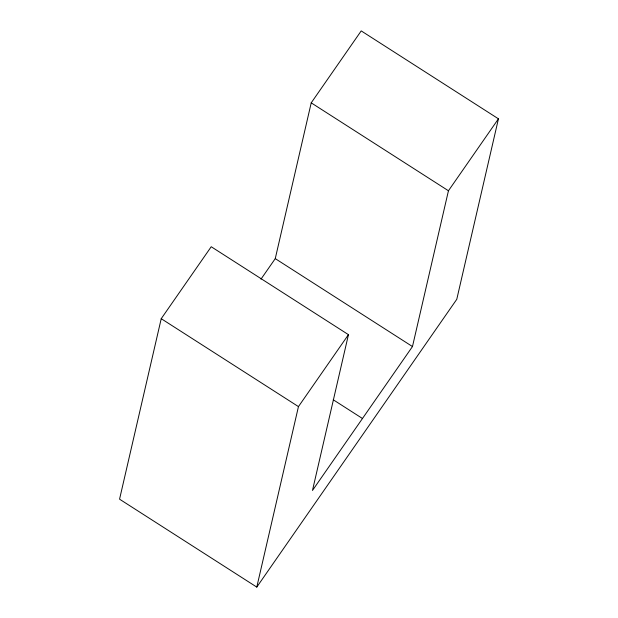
<?xml version="1.0" encoding="UTF-8"?>
<svg xmlns="http://www.w3.org/2000/svg" width="618" height="618" viewBox="0 0 618 618"><rect width="100%" height="100%" fill="white"/><g stroke="black" fill="none" stroke-linecap="round" stroke-linejoin="round"><path stroke-width="0.93" d="M498.44 118.826L448.444 190.769L412.476 346.551L312.484 490.445L348.452 334.662L211.225 246.736L161.228 318.687L119.56 499.174L256.787 587.1L456.772 299.313L498.44 118.826L361.213 30.9L311.217 102.843L275.257 258.625L260.966 279.181M256.787 587.1L298.455 406.613L348.452 334.662M311.217 102.843L448.444 190.769M275.257 258.625L412.476 346.551M333.249 399.769L362.48 418.502M161.228 318.687L298.455 406.613"/></g></svg>
